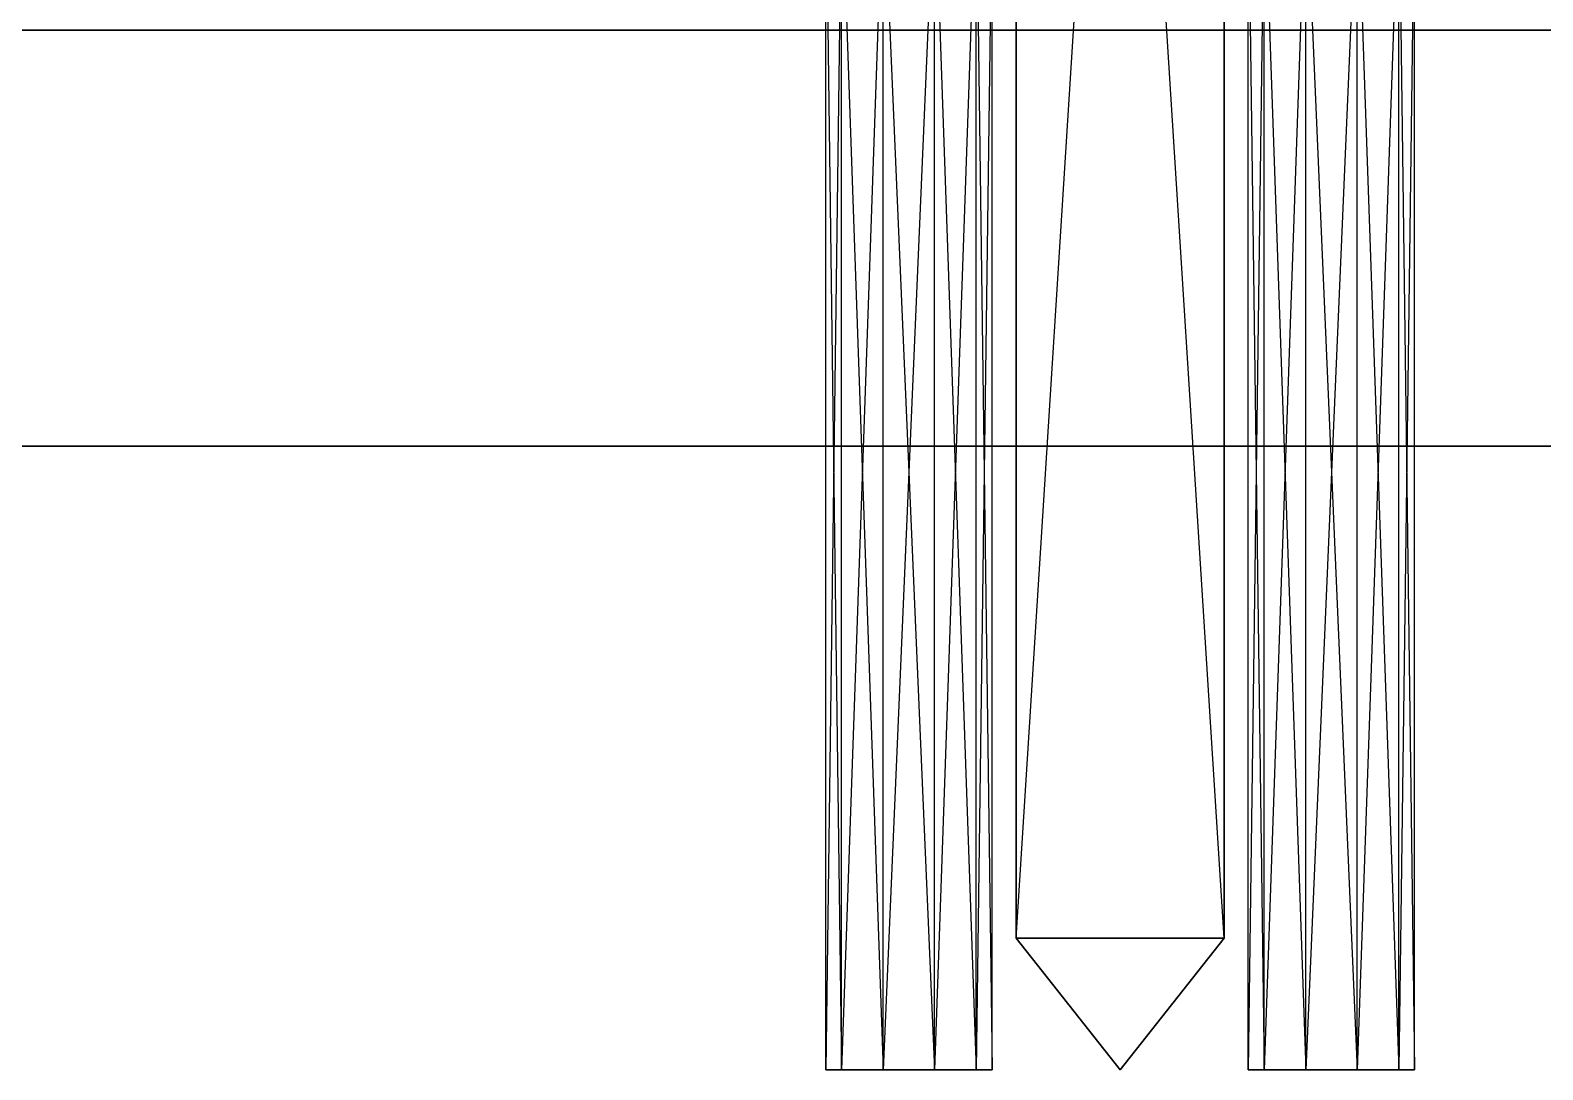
# Model space of a CAD drawing. Extents: x 0 to 4960, y -79 to 258.
# Drawn here: x 1416.8 to 1560, y -78.7 to 19.7 of the extents above; entities that cross this region are included whole.
import ezdxf

# ---------------------------------------------------------------- set-up
doc = ezdxf.new("R2010")
doc.units = 0
doc.layers.add('UB3D', color=1, linetype='CONTINUOUS')

msp = doc.modelspace()

# ---------------------------------------------------------------- linework, layer by layer
at = {"layer": 'UB3D', "color": 254}
for points in [[(1529.84252, -66.272953, -1650.15748), (1510.15748, -66.272953, -1650.15748), (1529.84252, 245.406811, -1650.15748)], [(1510.15748, -66.272953, -1650.15748), (1529.84252, 245.406811, -1650.15748), (1510.15748, 245.406811, -1650.15748)], [(1510.15748, -66.272953, -1669.84252), (1529.84252, -66.272953, -1669.84252), (1510.15748, 245.406811, -1669.84252)], [(1529.84252, -66.272953, -1669.84252), (1510.15748, 245.406811, -1669.84252), (1529.84252, 245.406811, -1669.84252)], [(1510.15748, -66.272953, -1650.15748), (1510.15748, -66.272953, -1669.84252), (1510.15748, 245.406811, -1650.15748)], [(1510.15748, -66.272953, -1669.84252), (1510.15748, 245.406811, -1650.15748), (1510.15748, 245.406811, -1669.84252)], [(1529.84252, -66.272953, -3130.15748), (1510.15748, -66.272953, -3130.15748), (1529.84252, 245.406811, -3130.15748)], [(1510.15748, -66.272953, -3130.15748), (1529.84252, 245.406811, -3130.15748), (1510.15748, 245.406811, -3130.15748)], [(1510.15748, -66.272953, -3149.84252), (1529.84252, -66.272953, -3149.84252), (1510.15748, 245.406811, -3149.84252)], [(1529.84252, -66.272953, -3149.84252), (1510.15748, 245.406811, -3149.84252), (1529.84252, 245.406811, -3149.84252)], [(1510.15748, -66.272953, -3130.15748), (1510.15748, -66.272953, -3149.84252), (1510.15748, 245.406811, -3130.15748)], [(1510.15748, -66.272953, -3149.84252), (1510.15748, 245.406811, -3130.15748), (1510.15748, 245.406811, -3149.84252)], [(1529.84252, -66.272953, -1669.84252), (1529.84252, -66.272953, -1650.15748), (1529.84252, 245.406811, -1669.84252)], [(1529.84252, -66.272953, -1650.15748), (1529.84252, 245.406811, -1669.84252), (1529.84252, 245.406811, -1650.15748)], [(1529.84252, -66.272953, -3149.84252), (1529.84252, -66.272953, -3130.15748), (1529.84252, 245.406811, -3149.84252)], [(1529.84252, -66.272953, -3130.15748), (1529.84252, 245.406811, -3149.84252), (1529.84252, 245.406811, -3130.15748)], [(1492.125984, -78.740157, -3660), (1492.125984, 34.452008, -3660), (1493.629921, -78.740157, -3664.629921)], [(1492.125984, 34.452008, -3660), (1493.629921, -78.740157, -3664.629921), (1493.629921, 34.452008, -3660)], [(1493.629921, -78.740157, -3655.370079), (1493.629921, 34.452008, -3655.370079), (1492.125984, -78.740157, -3660)], [(1493.629921, 34.452008, -3655.370079), (1492.125984, -78.740157, -3660), (1492.125984, 34.452008, -3660)], [(1493.629921, -78.740157, -3664.629921), (1493.629921, 34.452008, -3660), (1497.566929, -78.740157, -3667.488189)], [(1493.629921, 34.452008, -3660), (1497.566929, -78.740157, -3667.488189), (1497.566929, 34.452008, -3667.488189)], [(1497.566929, -78.740157, -3652.511811), (1497.566929, 34.452008, -3652.511811), (1493.629921, -78.740157, -3655.370079)], [(1497.566929, 34.452008, -3652.511811), (1493.629921, -78.740157, -3655.370079), (1493.629921, 34.452008, -3655.370079)], [(1497.566929, -78.740157, -3667.488189), (1497.566929, 34.452008, -3667.488189), (1502.433071, -78.740157, -3667.488189)], [(1497.566929, 34.452008, -3667.488189), (1502.433071, -78.740157, -3667.488189), (1502.433071, 34.452008, -3667.488189)], [(1502.433071, -78.740157, -3652.511811), (1502.433071, 34.452008, -3652.511811), (1497.566929, -78.740157, -3652.511811)], [(1502.433071, 34.452008, -3652.511811), (1497.566929, -78.740157, -3652.511811), (1497.566929, 34.452008, -3652.511811)], [(1502.433071, -78.740157, -3667.488189), (1502.433071, 34.452008, -3667.488189), (1506.370079, -78.740157, -3664.629921)], [(1502.433071, 34.452008, -3667.488189), (1506.370079, -78.740157, -3664.629921), (1506.370079, 34.452008, -3664.629921)], [(1506.370079, -78.740157, -3655.370079), (1506.370079, 34.452008, -3655.370079), (1502.433071, -78.740157, -3652.511811)], [(1506.370079, 34.452008, -3655.370079), (1502.433071, -78.740157, -3652.511811), (1502.433071, 34.452008, -3652.511811)], [(1506.370079, -78.740157, -3664.629921), (1506.370079, 34.452008, -3664.629921), (1507.874016, -78.740157, -3660)], [(1506.370079, 34.452008, -3664.629921), (1507.874016, -78.740157, -3660), (1507.874016, 34.452008, -3660)], [(1507.874016, -78.740157, -3660), (1507.874016, 34.452008, -3660), (1506.370079, -78.740157, -3655.370079)], [(1507.874016, 34.452008, -3660), (1506.370079, -78.740157, -3655.370079), (1506.370079, 34.452008, -3655.370079)], [(1532.125984, -78.740157, -2200), (1532.125984, 34.452008, -2200), (1533.629921, -78.740157, -2204.629921)], [(1532.125984, 34.452008, -2200), (1533.629921, -78.740157, -2204.629921), (1533.629921, 34.452008, -2200)], [(1533.629921, -78.740157, -2195.370079), (1533.629921, 34.452008, -2195.370079), (1532.125984, -78.740157, -2200)], [(1533.629921, 34.452008, -2195.370079), (1532.125984, -78.740157, -2200), (1532.125984, 34.452008, -2200)], [(1533.629921, -78.740157, -2204.629921), (1533.629921, 34.452008, -2200), (1537.566929, -78.740157, -2207.488189)], [(1533.629921, 34.452008, -2200), (1537.566929, -78.740157, -2207.488189), (1537.566929, 34.452008, -2207.488189)], [(1537.566929, -78.740157, -2192.511811), (1537.566929, 34.452008, -2192.511811), (1533.629921, -78.740157, -2195.370079)], [(1537.566929, 34.452008, -2192.511811), (1533.629921, -78.740157, -2195.370079), (1533.629921, 34.452008, -2195.370079)], [(1537.566929, -78.740157, -2207.488189), (1537.566929, 34.452008, -2207.488189), (1542.433071, -78.740157, -2207.488189)], [(1537.566929, 34.452008, -2207.488189), (1542.433071, -78.740157, -2207.488189), (1542.433071, 34.452008, -2207.488189)], [(1542.433071, -78.740157, -2192.511811), (1542.433071, 34.452008, -2192.511811), (1537.566929, -78.740157, -2192.511811)], [(1542.433071, 34.452008, -2192.511811), (1537.566929, -78.740157, -2192.511811), (1537.566929, 34.452008, -2192.511811)], [(1542.433071, -78.740157, -2207.488189), (1542.433071, 34.452008, -2207.488189), (1546.370079, -78.740157, -2204.629921)], [(1542.433071, 34.452008, -2207.488189), (1546.370079, -78.740157, -2204.629921), (1546.370079, 34.452008, -2204.629921)], [(1546.370079, -78.740157, -2195.370079), (1546.370079, 34.452008, -2195.370079), (1542.433071, -78.740157, -2192.511811)], [(1546.370079, 34.452008, -2195.370079), (1542.433071, -78.740157, -2192.511811), (1542.433071, 34.452008, -2192.511811)], [(1546.370079, -78.740157, -2204.629921), (1546.370079, 34.452008, -2204.629921), (1547.874016, -78.740157, -2200)], [(1546.370079, 34.452008, -2204.629921), (1547.874016, -78.740157, -2200), (1547.874016, 34.452008, -2200)], [(1547.874016, -78.740157, -2200), (1547.874016, 34.452008, -2200), (1546.370079, -78.740157, -2195.370079)], [(1547.874016, 34.452008, -2200), (1546.370079, -78.740157, -2195.370079), (1546.370079, 34.452008, -2195.370079)], [(1520, -78.740157, -1660), (1529.84252, -66.272953, -1650.15748), (1510.15748, -66.272953, -1650.15748)], [(1520, -78.740157, -1660), (1510.15748, -66.272953, -1669.84252), (1529.84252, -66.272953, -1669.84252)], [(1520, -78.740157, -1660), (1510.15748, -66.272953, -1650.15748), (1510.15748, -66.272953, -1669.84252)], [(1520, -78.740157, -3140), (1529.84252, -66.272953, -3130.15748), (1510.15748, -66.272953, -3130.15748)], [(1520, -78.740157, -3140), (1510.15748, -66.272953, -3149.84252), (1529.84252, -66.272953, -3149.84252)], [(1520, -78.740157, -3140), (1510.15748, -66.272953, -3130.15748), (1510.15748, -66.272953, -3149.84252)], [(1520, -78.740157, -1660), (1529.84252, -66.272953, -1669.84252), (1529.84252, -66.272953, -1650.15748)], [(1520, -78.740157, -3140), (1529.84252, -66.272953, -3149.84252), (1529.84252, -66.272953, -3130.15748)], [(1500, -78.740157, -3660), (1492.125984, -78.740157, -3660), (1493.629921, -78.740157, -3664.629921)], [(1500, -78.740157, -3660), (1493.629921, -78.740157, -3655.370079), (1492.125984, -78.740157, -3660)], [(1500, -78.740157, -3660), (1493.629921, -78.740157, -3664.629921), (1497.566929, -78.740157, -3667.488189)], [(1500, -78.740157, -3660), (1497.566929, -78.740157, -3652.511811), (1493.629921, -78.740157, -3655.370079)], [(1500, -78.740157, -3660), (1497.566929, -78.740157, -3667.488189), (1502.433071, -78.740157, -3667.488189)], [(1500, -78.740157, -3660), (1502.433071, -78.740157, -3652.511811), (1497.566929, -78.740157, -3652.511811)], [(1500, -78.740157, -3660), (1502.433071, -78.740157, -3667.488189), (1506.370079, -78.740157, -3664.629921)], [(1500, -78.740157, -3660), (1506.370079, -78.740157, -3664.629921), (1507.874016, -78.740157, -3660)], [(1500, -78.740157, -3660), (1507.874016, -78.740157, -3660), (1506.370079, -78.740157, -3655.370079)], [(1500, -78.740157, -3660), (1506.370079, -78.740157, -3655.370079), (1502.433071, -78.740157, -3652.511811)], [(1540, -78.740157, -2200), (1532.125984, -78.740157, -2200), (1533.629921, -78.740157, -2204.629921)], [(1540, -78.740157, -2200), (1533.629921, -78.740157, -2195.370079), (1532.125984, -78.740157, -2200)], [(1540, -78.740157, -2200), (1533.629921, -78.740157, -2204.629921), (1537.566929, -78.740157, -2207.488189)], [(1540, -78.740157, -2200), (1537.566929, -78.740157, -2192.511811), (1533.629921, -78.740157, -2195.370079)], [(1540, -78.740157, -2200), (1537.566929, -78.740157, -2207.488189), (1542.433071, -78.740157, -2207.488189)], [(1540, -78.740157, -2200), (1542.433071, -78.740157, -2192.511811), (1537.566929, -78.740157, -2192.511811)], [(1540, -78.740157, -2200), (1542.433071, -78.740157, -2207.488189), (1546.370079, -78.740157, -2204.629921)], [(1540, -78.740157, -2200), (1546.370079, -78.740157, -2204.629921), (1547.874016, -78.740157, -2200)], [(1540, -78.740157, -2200), (1547.874016, -78.740157, -2200), (1546.370079, -78.740157, -2195.370079)], [(1540, -78.740157, -2200), (1546.370079, -78.740157, -2195.370079), (1542.433071, -78.740157, -2192.511811)]]:
    msp.add_3dface(points, dxfattribs=at)
at = {"layer": 'UB3D', "color": 94}
for points in [[(0, 19.685039, -3870), (4960.050236, 19.685039, -3870), (4960.050236, -19.685039, -3870), (0, -19.685039, -3870)], [(4960.050236, 19.685039, -719.999961), (0, 19.685039, -719.999961), (0, -19.685039, -719.999961), (4960.050236, -19.685039, -719.999961)], [(0, 19.685039, -719.999961), (0, 19.685039, -3870), (4960.050236, 19.685039, -3870)], [(0, 19.685039, -719.999961), (4960.050236, 19.685039, -3870), (4960.050236, 19.685039, -719.999961)], [(0, 19.685039, -719.999961), (4960.050236, 19.685039, -719.999961), (0, 19.685039, -719.999961)], [(0, -19.685039, -719.999961), (4960.050236, -19.685039, -719.999961), (4960.050236, -19.685039, -3870)], [(0, -19.685039, -719.999961), (4960.050236, -19.685039, -3870), (0, -19.685039, -3870)]]:
    msp.add_3dface(points, dxfattribs=at)

doc.saveas('drawing.dxf')
